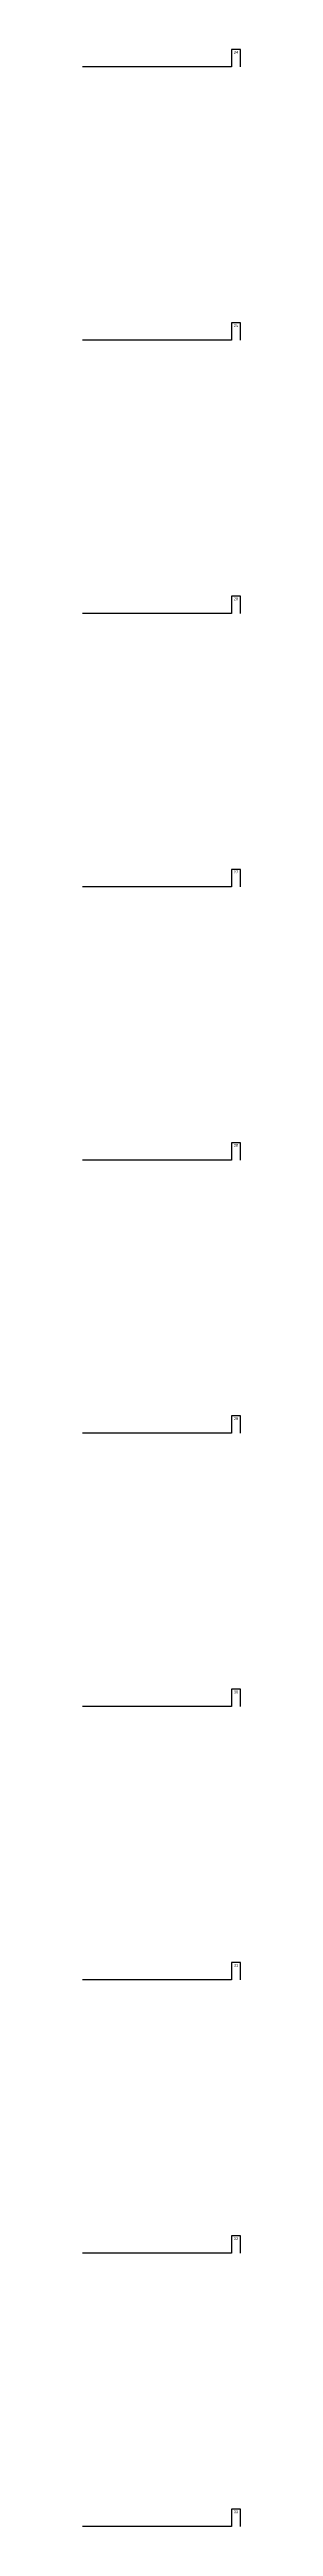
# Model space of a CAD drawing. Header units: millimetres. Extents: x -4379 to 694, y -18291 to 2656.
# Drawn here: x -144 to 0, y -7791 to -5525 of the extents above; entities that cross this region are included whole.
import ezdxf
from ezdxf.enums import TextEntityAlignment as Align

# ---------------------------------------------------------------- set-up
doc = ezdxf.new("R2010")
doc.units = ezdxf.units.MM
doc.layers.add('Def_model', color=7, linetype='Continuous', plot=False)
doc.styles.add('Arial', font='arial.ttf', dxfattribs={"height": 2.5})

msp = doc.modelspace()

# ---------------------------------------------------------------- linework, layer by layer
at = {"layer": 'Def_model', "color": 1, "lineweight": 30}
for points in [[(0, -5540.66), (0, -5524.795), (-8.453, -5524.795), (-8.453, -5540.66), (-144.31, -5540.66)], [(0, -5790.66), (0, -5774.795), (-8.453, -5774.795), (-8.453, -5790.66), (-144.31, -5790.66)], [(0, -6040.66), (0, -6024.795), (-8.453, -6024.795), (-8.453, -6040.66), (-144.31, -6040.66)], [(0, -6290.66), (0, -6274.795), (-8.453, -6274.795), (-8.453, -6290.66), (-144.31, -6290.66)], [(0, -6540.66), (0, -6524.795), (-8.453, -6524.795), (-8.453, -6540.66), (-144.31, -6540.66)], [(0, -6790.66), (0, -6774.795), (-8.453, -6774.795), (-8.453, -6790.66), (-144.31, -6790.66)], [(0, -7040.66), (0, -7024.795), (-8.453, -7024.795), (-8.453, -7040.66), (-144.31, -7040.66)], [(0, -7290.66), (0, -7274.795), (-8.453, -7274.795), (-8.453, -7290.66), (-144.31, -7290.66)], [(0, -7540.66), (0, -7524.795), (-8.453, -7524.795), (-8.453, -7540.66), (-144.31, -7540.66)], [(0, -7790.66), (0, -7774.795), (-8.453, -7774.795), (-8.453, -7790.66), (-144.31, -7790.66)]]:
    msp.add_lwpolyline(points, dxfattribs=at)

# ---------------------------------------------------------------- texts
at = {"layer": 'Def_model', "color": 1, "style": 'Arial'}
for s, p in [('24', (-4.214, -5527.279)), ('25', (-4.214, -5777.279)), ('26', (-4.214, -6027.279)), ('27', (-4.214, -6277.279)), ('28', (-4.214, -6527.279)), ('29', (-4.214, -6777.279)), ('30', (-4.214, -7027.279)), ('31', (-4.214, -7277.279)), ('32', (-4.214, -7527.279)), ('33', (-4.214, -7777.279))]:
    msp.add_text(s, height=2.5, dxfattribs=at).set_placement(p, align=Align.MIDDLE_CENTER)

doc.saveas('drawing.dxf')
